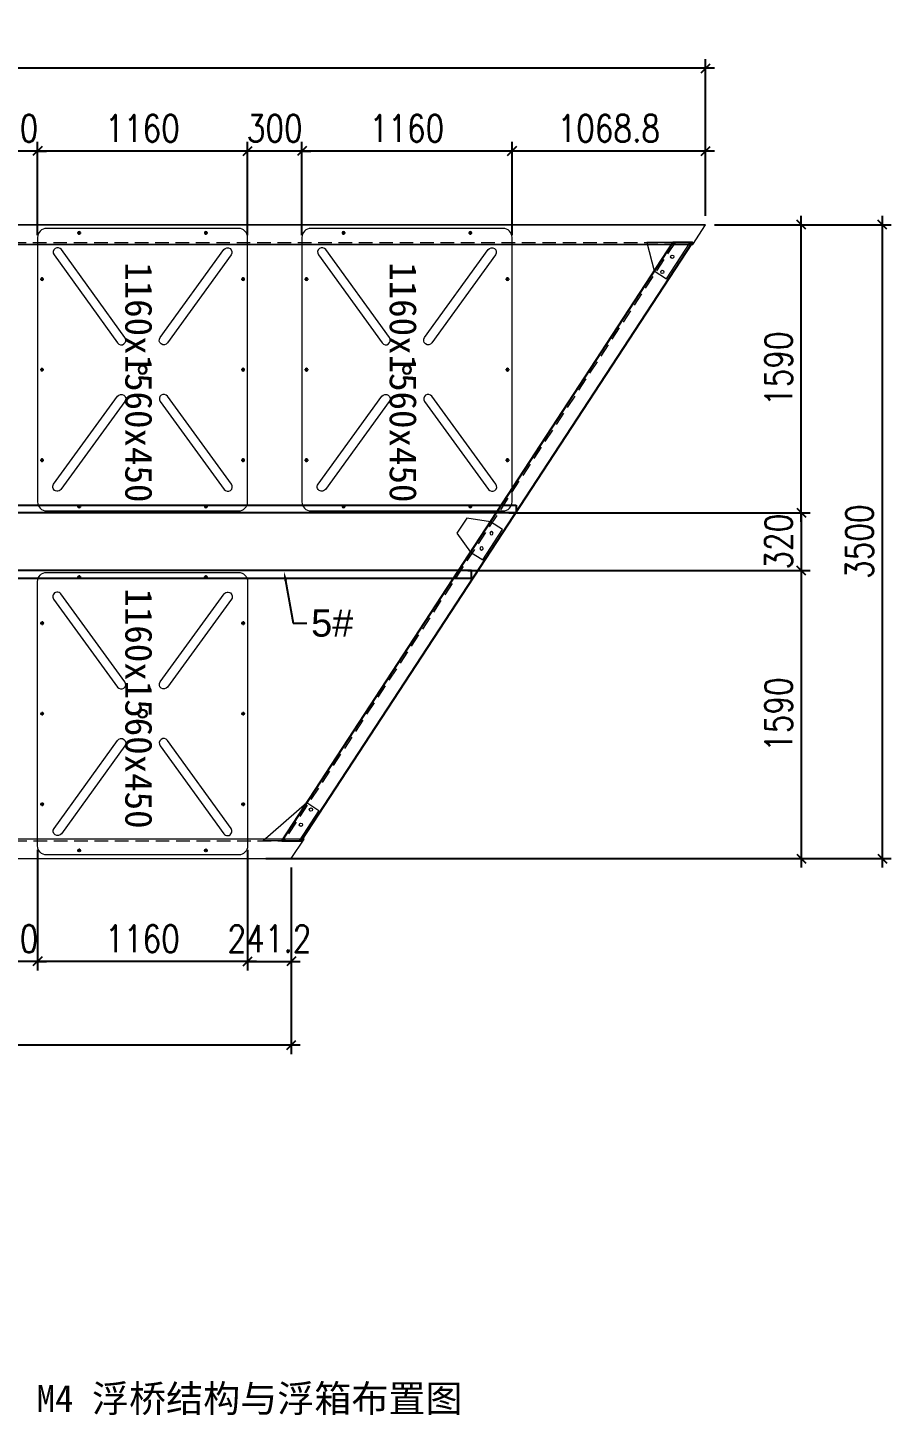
# Model space of a CAD drawing. Header units: millimetres. Extents: x 11827 to 862553, y 15071 to 134256.
# Drawn here: x 804602 to 809370, y 85033 to 92695 of the extents above; entities that cross this region are included whole.
import ezdxf
from ezdxf import colors
from ezdxf.entities.mleader import LeaderData, LeaderLine
from ezdxf.math import Vec2, Vec3

# ---------------------------------------------------------------- set-up
doc = ezdxf.new("R2010")
doc.units = ezdxf.units.MM
doc.linetypes.add('CENTER', pattern=[2, 1.25, -0.25, 0.25, -0.25])
doc.linetypes.add('HIDDEN', pattern=[0.375, 0.25, -0.125])
for name, color, linetype in [('00打印图框', 255, 'Continuous'), ('卡槽', 242, 'Continuous'), ('标注', 9, 'Continuous'), ('连接端梁', 130, 'Continuous')]:
    doc.layers.add(name, color=color, linetype=linetype)
for name, color, linetype, lineweight in [('加强板', 140, 'Continuous', 18), ('文本', 3, 'Continuous', 13), ('浮箱', 160, 'Continuous', 20), ('虚线', 8, 'Continuous', 0), ('铝主梁', 3, 'Continuous', 9)]:
    doc.layers.add(name, color=color, linetype=linetype, lineweight=lineweight)
doc.styles.add('Arial', font='')
doc.styles.add('HZTXT', font='txtw.shx', dxfattribs={"width": 0.8, "bigfont": 'hztxtw.shx'})
doc.styles.get("Standard").update_dxf_attribs({"font": 'arial.ttf'})
doc.styles.get('Arial').set_extended_font_data('STXihei')
doc.dimstyles.new('DIM-50', dxfattribs={"dimscale": 50, "dimtxt": 3, "dimasz": 1, "dimexe": 1, "dimexo": 1, "dimgap": 1, "dimtad": 1, "dimdec": 1, "dimdsep": 46, "dimtxsty": 'HZTXT', "dimblk": 'OBLIQUE', "dimblk1": 'ARCHTICK', "dimblk2": 'OBLIQUE', "dimcen": 0, "dimdle": 1, "dimclrd": 9, "dimclre": 9, "dimclrt": 2, "dimadec": 1, "dimazin": 0, "dimtfac": 1, "dimtdec": 1, "dimtix": 1, "dimtmove": 2, "dimatfit": 3, "dimldrblk": 'OBLIQUE', "dimfxl": 15, "dimtolj": 1, "dimtzin": 0, "dimarcsym": 1})

# ---------------------------------------------------------------- blocks, each defined once
blk = doc.blocks.new('_Oblique')
at = {"color": 0, "linetype": 'ByBlock', "lineweight": -2}
blk.add_line((-0.5, -0.5), (0.5, 0.5), dxfattribs=at)
blk = doc.blocks.new('*D367')
at = {"layer": 'Defpoints', "color": 0, "transparency": 16777216}
for p in [(799786.4, 92471.6), (799786.4, 91607), (808344.5, 91607)]:
    blk.add_point(p, dxfattribs=at)
at = {"layer": '标注', "color": 9, "lineweight": -2, "transparency": 16777216}
for p, q in [((799786.4, 91657), (799786.4, 92521.6)), ((808344.5, 91657), (808344.5, 92521.6)), ((808394.5, 92471.6), (799736.4, 92471.6))]:
    blk.add_line(p, q, dxfattribs=at)
at = {"layer": '标注', "color": 9, "lineweight": -2, "transparency": 16777216, "xscale": 50, "yscale": 50, "zscale": 50, "rotation": 180}
blk.add_blockref('_Oblique', (799786.4, 92471.6), dxfattribs=at)
at = {"layer": '标注', "color": 9, "lineweight": -2, "transparency": 16777216, "xscale": 50, "yscale": 50, "zscale": 50}
blk.add_blockref('_Oblique', (808344.5, 92471.6), dxfattribs=at)
at = {"layer": '标注', "color": 2, "transparency": 16777216, "insert": (804065.4, 92596.6), "char_height": 150, "attachment_point": 5, "style": 'HZTXT'}
blk.add_mtext('\\A1;8558', dxfattribs=at)
blk = doc.blocks.new('_ArchTick')
at = {"color": 0, "linetype": 'ByBlock', "lineweight": 100, "const_width": 0.15}
blk.add_lwpolyline([(-0.5, -0.5), (0.5, 0.5)], dxfattribs=at)
blk = doc.blocks.new('*D368')
at = {"layer": 'Defpoints', "color": 0, "transparency": 16777216}
for p in [(808344.5, 91607, 0), (805976.9, 88107, 0), (809319.6, 88107)]:
    blk.add_point(p, dxfattribs=at)
at = {"layer": '标注', "color": 9, "lineweight": -2, "transparency": 16777216}
for p, q in [((809319.6, 91657), (809319.6, 88057)), ((808394.5, 91607), (809369.6, 91607)), ((806026.9, 88107), (809369.6, 88107))]:
    blk.add_line(p, q, dxfattribs=at)
at = {"layer": '标注', "color": 9, "lineweight": -2, "transparency": 16777216, "xscale": 50, "yscale": 50, "zscale": 50}
for p, rotation in [((809319.6, 91607), 90), ((809319.6, 88107), 270)]:
    blk.add_blockref('_Oblique', p, dxfattribs=dict(at, rotation=rotation))
at = {"layer": '标注', "color": 2, "transparency": 16777216, "insert": (809194.6, 89857), "char_height": 150, "attachment_point": 5, "rotation": 90, "style": 'HZTXT'}
blk.add_mtext('\\A1;3500', dxfattribs=at)
blk = doc.blocks.new('*D369')
at = {"layer": 'Defpoints', "color": 0, "transparency": 16777216}
for p in [(807275.6, 92014.4), (808344.5, 91607), (807275.6, 91499, 0)]:
    blk.add_point(p, dxfattribs=at)
at = {"layer": '标注', "color": 9, "lineweight": -2, "transparency": 16777216}
for p, q in [((807275.6, 91549), (807275.6, 92064.4)), ((808344.5, 91657), (808344.5, 92064.4)), ((808394.5, 92014.4), (807225.6, 92014.4))]:
    blk.add_line(p, q, dxfattribs=at)
at = {"layer": '标注', "color": 9, "lineweight": -2, "transparency": 16777216, "xscale": 50, "yscale": 50, "zscale": 50, "rotation": 180}
blk.add_blockref('_Oblique', (807275.6, 92014.4), dxfattribs=at)
at = {"layer": '标注', "color": 9, "lineweight": -2, "transparency": 16777216, "xscale": 50, "yscale": 50, "zscale": 50}
blk.add_blockref('_Oblique', (808344.5, 92014.4), dxfattribs=at)
at = {"layer": '标注', "color": 2, "transparency": 16777216, "insert": (807810, 92139.4), "char_height": 150, "attachment_point": 5, "style": 'HZTXT'}
blk.add_mtext('\\A1;1068.8', dxfattribs=at)
blk = doc.blocks.new('*D370')
at = {"layer": 'Defpoints', "color": 0, "transparency": 16777216}
for p in [(806115.6, 92014.4), (806115.6, 91499), (807275.6, 91499)]:
    blk.add_point(p, dxfattribs=at)
at = {"layer": '标注', "color": 9, "lineweight": -2, "transparency": 16777216}
for p, q in [((806115.6, 91549), (806115.6, 92064.4)), ((807275.6, 91549), (807275.6, 92064.4)), ((807325.6, 92014.4), (806065.6, 92014.4))]:
    blk.add_line(p, q, dxfattribs=at)
at = {"layer": '标注', "color": 9, "lineweight": -2, "transparency": 16777216, "xscale": 50, "yscale": 50, "zscale": 50, "rotation": 180}
blk.add_blockref('_Oblique', (806115.6, 92014.4), dxfattribs=at)
at = {"layer": '标注', "color": 9, "lineweight": -2, "transparency": 16777216, "xscale": 50, "yscale": 50, "zscale": 50}
blk.add_blockref('_Oblique', (807275.6, 92014.4), dxfattribs=at)
at = {"layer": '标注', "color": 2, "transparency": 16777216, "insert": (806695.6, 92139.4), "char_height": 150, "attachment_point": 5, "style": 'HZTXT'}
blk.add_mtext('\\A1;1160', dxfattribs=at)
blk = doc.blocks.new('*D371')
at = {"layer": 'Defpoints', "color": 0, "transparency": 16777216}
for p in [(808152.2, 90017, 0), (806981.7, 89697.1, 0), (808872.6, 89697.1)]:
    blk.add_point(p, dxfattribs=at)
at = {"layer": '标注', "color": 9, "lineweight": -2, "transparency": 16777216}
for p, q in [((808872.6, 90017), (808872.6, 90067)), ((808202.2, 90017), (808922.6, 90017)), ((808872.6, 90017), (808872.6, 89697.1)), ((807031.7, 89697.1), (808922.6, 89697.1)), ((808872.6, 89697.1), (808872.6, 89647.1))]:
    blk.add_line(p, q, dxfattribs=at)
at = {"layer": '标注', "color": 9, "lineweight": -2, "transparency": 16777216, "xscale": 50, "yscale": 50, "zscale": 50}
for p, rotation in [((808872.6, 90017), 270), ((808872.6, 89697.1), 90)]:
    blk.add_blockref('_Oblique', p, dxfattribs=dict(at, rotation=rotation))
at = {"layer": '标注', "color": 2, "transparency": 16777216, "insert": (808747.6, 89857), "char_height": 150, "attachment_point": 5, "rotation": 90, "style": 'HZTXT'}
blk.add_mtext('\\A1;320', dxfattribs=at)
blk = doc.blocks.new('*D392')
at = {"layer": 'Defpoints', "color": 0, "transparency": 16777216}
for p in [(808344.5, 91607), (808872.6, 91607), (807208.3, 90017, 0)]:
    blk.add_point(p, dxfattribs=at)
at = {"layer": '标注', "color": 9, "lineweight": -2, "transparency": 16777216}
for p, q in [((808872.6, 89967), (808872.6, 91657)), ((808394.5, 91607), (808922.6, 91607)), ((807258.3, 90017), (808922.6, 90017))]:
    blk.add_line(p, q, dxfattribs=at)
at = {"layer": '标注', "color": 9, "lineweight": -2, "transparency": 16777216, "xscale": 50, "yscale": 50, "zscale": 50}
for p, rotation in [((808872.6, 91607), 90), ((808872.6, 90017), 270)]:
    blk.add_blockref('_Oblique', p, dxfattribs=dict(at, rotation=rotation))
at = {"layer": '标注', "color": 2, "transparency": 16777216, "insert": (808747.6, 90812), "char_height": 150, "attachment_point": 5, "rotation": 90, "style": 'HZTXT'}
blk.add_mtext('\\A1;1590', dxfattribs=at)
blk = doc.blocks.new('*D372')
at = {"layer": 'Defpoints', "color": 0, "transparency": 16777216}
for p in [(806981.7, 89697.1, 0), (805865.6, 88107), (808872.6, 88107)]:
    blk.add_point(p, dxfattribs=at)
at = {"layer": '标注', "color": 9, "lineweight": -2, "transparency": 16777216}
for p, q in [((808872.6, 89747.1), (808872.6, 88057)), ((807031.7, 89697.1), (808922.6, 89697.1)), ((805915.6, 88107), (808922.6, 88107))]:
    blk.add_line(p, q, dxfattribs=at)
at = {"layer": '标注', "color": 9, "lineweight": -2, "transparency": 16777216, "xscale": 50, "yscale": 50, "zscale": 50}
for p, rotation in [((808872.6, 89697.1), 90), ((808872.6, 88107), 270)]:
    blk.add_blockref('_Oblique', p, dxfattribs=dict(at, rotation=rotation))
at = {"layer": '标注', "color": 2, "transparency": 16777216, "insert": (808747.6, 88902), "char_height": 150, "attachment_point": 5, "rotation": 90, "style": 'HZTXT'}
blk.add_mtext('\\A1;1590', dxfattribs=at)
blk = doc.blocks.new('*D373')
at = {"layer": 'Defpoints', "color": 0, "transparency": 16777216}
for p in [(805815.6, 92014.4), (805815.6, 91499), (806115.6, 91499)]:
    blk.add_point(p, dxfattribs=at)
at = {"layer": '标注', "color": 9, "lineweight": -2, "transparency": 16777216}
for p, q in [((805815.6, 91549), (805815.6, 92064.4)), ((806115.6, 91549), (806115.6, 92064.4)), ((805815.6, 92014.4), (805765.6, 92014.4)), ((806115.6, 92014.4), (805815.6, 92014.4)), ((806115.6, 92014.4), (806165.6, 92014.4))]:
    blk.add_line(p, q, dxfattribs=at)
at = {"layer": '标注', "color": 9, "lineweight": -2, "transparency": 16777216, "xscale": 50, "yscale": 50, "zscale": 50}
blk.add_blockref('_Oblique', (805815.6, 92014.4), dxfattribs=at)
at = {"layer": '标注', "color": 9, "lineweight": -2, "transparency": 16777216, "xscale": 50, "yscale": 50, "zscale": 50, "rotation": 180}
blk.add_blockref('_Oblique', (806115.6, 92014.4), dxfattribs=at)
at = {"layer": '标注', "color": 2, "transparency": 16777216, "insert": (805965.6, 92139.4), "char_height": 150, "attachment_point": 5, "style": 'HZTXT'}
blk.add_mtext('\\A1;300', dxfattribs=at)
blk = doc.blocks.new('*D393')
at = {"layer": 'Defpoints', "color": 0, "transparency": 16777216}
for p in [(805815.6, 88205, 0), (806056.8, 88107, 0), (806056.8, 87539.4)]:
    blk.add_point(p, dxfattribs=at)
at = {"layer": '标注', "color": 9, "lineweight": -2, "transparency": 16777216}
for p, q in [((805815.6, 88155), (805815.6, 87489.4)), ((806056.8, 88057), (806056.8, 87489.4)), ((805815.6, 87539.4), (805765.6, 87539.4)), ((805815.6, 87539.4), (806056.8, 87539.4)), ((806056.8, 87539.4), (806106.8, 87539.4))]:
    blk.add_line(p, q, dxfattribs=at)
at = {"layer": '标注', "color": 9, "lineweight": -2, "transparency": 16777216, "xscale": 50, "yscale": 50, "zscale": 50}
blk.add_blockref('_Oblique', (805815.6, 87539.4), dxfattribs=at)
at = {"layer": '标注', "color": 9, "lineweight": -2, "transparency": 16777216, "xscale": 50, "yscale": 50, "zscale": 50, "rotation": 180}
blk.add_blockref('_Oblique', (806056.8, 87539.4), dxfattribs=at)
at = {"layer": '标注', "color": 2, "transparency": 16777216, "insert": (805936.2, 87664.4), "char_height": 150, "attachment_point": 5, "style": 'HZTXT'}
blk.add_mtext('\\A1;241.2', dxfattribs=at)
blk = doc.blocks.new('*D394')
at = {"layer": 'Defpoints', "color": 0, "transparency": 16777216}
for p in [(804655.6, 88205, 0), (805815.6, 88205, 0), (804655.6, 87539.4)]:
    blk.add_point(p, dxfattribs=at)
at = {"layer": '标注', "color": 9, "lineweight": -2, "transparency": 16777216}
for p, q in [((804655.6, 88155), (804655.6, 87489.4)), ((805815.6, 88155), (805815.6, 87489.4)), ((805865.6, 87539.4), (804605.6, 87539.4))]:
    blk.add_line(p, q, dxfattribs=at)
at = {"layer": '标注', "color": 9, "lineweight": -2, "transparency": 16777216, "xscale": 50, "yscale": 50, "zscale": 50, "rotation": 180}
blk.add_blockref('_Oblique', (804655.6, 87539.4), dxfattribs=at)
at = {"layer": '标注', "color": 9, "lineweight": -2, "transparency": 16777216, "xscale": 50, "yscale": 50, "zscale": 50}
blk.add_blockref('_Oblique', (805815.6, 87539.4), dxfattribs=at)
at = {"layer": '标注', "color": 2, "transparency": 16777216, "insert": (805235.6, 87664.4), "char_height": 150, "attachment_point": 5, "style": 'HZTXT'}
blk.add_mtext('\\A1;1160', dxfattribs=at)
blk = doc.blocks.new('*D375')
at = {"layer": 'Defpoints', "color": 0, "transparency": 16777216}
for p in [(804355.6, 88205, 0), (804655.6, 88205, 0), (804355.6, 87539.4)]:
    blk.add_point(p, dxfattribs=at)
at = {"layer": '标注', "color": 9, "lineweight": -2, "transparency": 16777216}
for p, q in [((804355.6, 88155), (804355.6, 87489.4)), ((804655.6, 88155), (804655.6, 87489.4)), ((804355.6, 87539.4), (804305.6, 87539.4)), ((804655.6, 87539.4), (804355.6, 87539.4)), ((804655.6, 87539.4), (804705.6, 87539.4))]:
    blk.add_line(p, q, dxfattribs=at)
at = {"layer": '标注', "color": 9, "lineweight": -2, "transparency": 16777216, "xscale": 50, "yscale": 50, "zscale": 50}
blk.add_blockref('_Oblique', (804355.6, 87539.4), dxfattribs=at)
at = {"layer": '标注', "color": 9, "lineweight": -2, "transparency": 16777216, "xscale": 50, "yscale": 50, "zscale": 50, "rotation": 180}
blk.add_blockref('_Oblique', (804655.6, 87539.4), dxfattribs=at)
at = {"layer": '标注', "color": 2, "transparency": 16777216, "insert": (804505.6, 87664.4), "char_height": 150, "attachment_point": 5, "style": 'HZTXT'}
blk.add_mtext('\\A1;300', dxfattribs=at)
blk = doc.blocks.new('*D377')
at = {"layer": 'Defpoints', "color": 0, "transparency": 16777216}
for p in [(804655.6, 92014.4), (804655.6, 91499), (805815.6, 91499)]:
    blk.add_point(p, dxfattribs=at)
at = {"layer": '标注', "color": 9, "lineweight": -2, "transparency": 16777216}
for p, q in [((804655.6, 91549), (804655.6, 92064.4)), ((805815.6, 91549), (805815.6, 92064.4)), ((805865.6, 92014.4), (804605.6, 92014.4))]:
    blk.add_line(p, q, dxfattribs=at)
at = {"layer": '标注', "color": 9, "lineweight": -2, "transparency": 16777216, "xscale": 50, "yscale": 50, "zscale": 50, "rotation": 180}
blk.add_blockref('_Oblique', (804655.6, 92014.4), dxfattribs=at)
at = {"layer": '标注', "color": 9, "lineweight": -2, "transparency": 16777216, "xscale": 50, "yscale": 50, "zscale": 50}
blk.add_blockref('_Oblique', (805815.6, 92014.4), dxfattribs=at)
at = {"layer": '标注', "color": 2, "transparency": 16777216, "insert": (805235.6, 92139.4), "char_height": 150, "attachment_point": 5, "style": 'HZTXT'}
blk.add_mtext('\\A1;1160', dxfattribs=at)
blk = doc.blocks.new('*D382')
at = {"layer": 'Defpoints', "color": 0, "transparency": 16777216}
for p in [(804355.6, 92014.4), (804355.6, 91499), (804655.6, 91499)]:
    blk.add_point(p, dxfattribs=at)
at = {"layer": '标注', "color": 9, "lineweight": -2, "transparency": 16777216}
for p, q in [((804355.6, 91549), (804355.6, 92064.4)), ((804655.6, 91549), (804655.6, 92064.4)), ((804355.6, 92014.4), (804305.6, 92014.4)), ((804655.6, 92014.4), (804355.6, 92014.4)), ((804655.6, 92014.4), (804705.6, 92014.4))]:
    blk.add_line(p, q, dxfattribs=at)
at = {"layer": '标注', "color": 9, "lineweight": -2, "transparency": 16777216, "xscale": 50, "yscale": 50, "zscale": 50}
blk.add_blockref('_Oblique', (804355.6, 92014.4), dxfattribs=at)
at = {"layer": '标注', "color": 9, "lineweight": -2, "transparency": 16777216, "xscale": 50, "yscale": 50, "zscale": 50, "rotation": 180}
blk.add_blockref('_Oblique', (804655.6, 92014.4), dxfattribs=at)
at = {"layer": '标注', "color": 2, "transparency": 16777216, "insert": (804505.6, 92139.4), "char_height": 150, "attachment_point": 5, "style": 'HZTXT'}
blk.add_mtext('\\A1;300', dxfattribs=at)
blk = doc.blocks.new('*U488')
at = {"layer": '浮箱', "color": 5, "linetype": 'Continuous'}
for p, q in [((-729.9, 579.9), (730.1, 579.9)), ((-779.9, -530.1), (-779.9, 529.9)), ((780.1, 529.9), (780.1, -530.1)), ((730.1, -580.1), (-729.9, -580.1))]:
    blk.add_line(p, q, dxfattribs=at)
at = {"layer": '浮箱', "color": 1, "linetype": 'CENTER', "ltscale": 9.652}
for p, q in [((-489.5, 554.9), (-510.4, 554.9)), ((-499.9, 565.4), (-499.9, 544.5)), ((10.5, 554.9), (-10.4, 554.9)), ((0.1, 565.4), (0.1, 544.5)), ((510.5, 554.9), (489.6, 554.9)), ((500.1, 565.4), (500.1, 544.5)), ((-744.5, 349.9), (-765.4, 349.9)), ((-754.9, 360.4), (-754.9, 339.5)), ((765.5, 349.9), (744.6, 349.9)), ((755.1, 360.4), (755.1, 339.5)), ((-744.5, -350.1), (-765.4, -350.1)), ((-754.9, -339.6), (-754.9, -360.5)), ((765.5, -350.1), (744.6, -350.1)), ((755.1, -339.6), (755.1, -360.5)), ((-489.5, -555.1), (-510.4, -555.1)), ((-499.9, -544.6), (-499.9, -565.5)), ((10.5, -555.1), (-10.4, -555.1)), ((0.1, -544.6), (0.1, -565.5)), ((510.5, -555.1), (489.6, -555.1)), ((500.1, -544.6), (500.1, -565.5))]:
    blk.add_line(p, q, dxfattribs=at)
at = {"layer": '浮箱', "linetype": 'Continuous'}
for p, q in [((601, 580), (601, 579.9)), ((605.8, 579.9), (605.8, 580)), ((605.9, 579.9), (605.9, 580)), ((606.1, 579.9), (606.1, 580)), ((606.7, 580), (606.7, 579.9)), ((606.7, 580), (606.7, 579.9)), ((607.1, 580), (607.1, 579.9)), ((612.5, 579.9), (612.5, 580.1)), ((-779.9, 412.4), (-780.1, 412.4)), ((-780, 407), (-779.9, 407)), ((-780, 406.6), (-779.9, 406.6)), ((-780, 406.6), (-779.9, 406.6)), ((-779.9, 405.9), (-780, 405.9)), ((-779.9, 405.7), (-780, 405.7)), ((-779.9, 405.7), (-780, 405.7)), ((-780, 400.9), (-779.9, 400.9))]:
    blk.add_line(p, q, dxfattribs=at)
at = {"layer": '浮箱', "color": 5, "linetype": 'Continuous'}
for points in [[(-663, 448.2, -1), (-633.7, 488.7), (-147.4, 137.3, -0.999989), (-176.7, 96.8), (-663, 448.2)], [(661.6, 450.5, 1), (632.2, 490.9), (147.1, 137.8, 0.999989), (176.5, 97.4), (661.6, 450.5)], [(-663, -448.3, 1), (-633.7, -488.8), (-147.4, -137.5, 0.999989), (-176.7, -96.9), (-663, -448.3)], [(661.6, -450.6, -1), (632.2, -491), (147.1, -138, -0.999989), (176.5, -97.5), (661.6, -450.6)]]:
    blk.add_lwpolyline(points, format="xyb", dxfattribs=at)
blk.add_lwpolyline([(14.8, 20.2), (14.8, 20.2)], dxfattribs=at)
at = {"layer": '浮箱', "color": 9, "linetype": 'Continuous'}
for centre in [(-499.9, 554.9), (0.1, 554.9), (500.1, 554.9), (-754.9, 349.9), (755.1, 349.9), (-754.9, -350.1), (755.1, -350.1), (-499.9, -555.1), (0.1, -555.1), (500.1, -555.1)]:
    blk.add_circle(centre, 7.5, dxfattribs=at)
at = {"layer": '浮箱', "color": 5, "linetype": 'Continuous'}
for radius in [25, 20]:
    blk.add_circle((0.1, -0.1), radius, dxfattribs=at)
at = {"layer": '浮箱', "color": 5, "linetype": 'Continuous', "extrusion": (0, 0, -1)}
for centre, start, end in [((729.9, 529.9), 0, 90), ((-730.1, 529.9), 90, 180), ((729.9, -530.1), 270, 0), ((-730.1, -530.1), 180, 270)]:
    blk.add_arc(centre, 50, start, end, dxfattribs=at)
blk = doc.blocks.new('*U500')
at = {"color": 0, "linetype": 'ByBlock', "lineweight": -2, "transparency": 16777216}
blk.add_blockref('*U488', (0, 0), dxfattribs=at)
blk = doc.blocks.new('*U495')
at = {"layer": '浮箱', "color": 5, "linetype": 'Continuous'}
for p, q in [((-729.9, 579.9), (730.1, 579.9)), ((-779.9, -530.1), (-779.9, 529.9)), ((780.1, 529.9), (780.1, -530.1)), ((730.1, -580.1), (-729.9, -580.1))]:
    blk.add_line(p, q, dxfattribs=at)
at = {"layer": '浮箱', "color": 1, "linetype": 'CENTER', "ltscale": 9.652}
for p, q in [((-489.5, 554.9), (-510.4, 554.9)), ((-499.9, 565.4), (-499.9, 544.5)), ((10.5, 554.9), (-10.4, 554.9)), ((0.1, 565.4), (0.1, 544.5)), ((510.5, 554.9), (489.6, 554.9)), ((500.1, 565.4), (500.1, 544.5)), ((-744.5, 349.9), (-765.4, 349.9)), ((-754.9, 360.4), (-754.9, 339.5)), ((765.5, 349.9), (744.6, 349.9)), ((755.1, 360.4), (755.1, 339.5)), ((-744.5, -350.1), (-765.4, -350.1)), ((-754.9, -339.6), (-754.9, -360.5)), ((765.5, -350.1), (744.6, -350.1)), ((755.1, -339.6), (755.1, -360.5)), ((-489.5, -555.1), (-510.4, -555.1)), ((-499.9, -544.6), (-499.9, -565.5)), ((10.5, -555.1), (-10.4, -555.1)), ((0.1, -544.6), (0.1, -565.5)), ((510.5, -555.1), (489.6, -555.1)), ((500.1, -544.6), (500.1, -565.5))]:
    blk.add_line(p, q, dxfattribs=at)
at = {"layer": '浮箱', "linetype": 'Continuous'}
for p, q in [((601, 580), (601, 579.9)), ((605.8, 579.9), (605.8, 580)), ((605.9, 579.9), (605.9, 580)), ((606.1, 579.9), (606.1, 580)), ((606.7, 580), (606.7, 579.9)), ((606.7, 580), (606.7, 579.9)), ((607.1, 580), (607.1, 579.9)), ((612.5, 579.9), (612.5, 580.1)), ((-779.9, 412.4), (-780.1, 412.4)), ((-780, 407), (-779.9, 407)), ((-780, 406.6), (-779.9, 406.6)), ((-780, 406.6), (-779.9, 406.6)), ((-779.9, 405.9), (-780, 405.9)), ((-779.9, 405.7), (-780, 405.7)), ((-779.9, 405.7), (-780, 405.7)), ((-780, 400.9), (-779.9, 400.9))]:
    blk.add_line(p, q, dxfattribs=at)
at = {"layer": '浮箱', "color": 5, "linetype": 'Continuous'}
for points in [[(-663, 448.2, -1), (-633.7, 488.7), (-147.4, 137.3, -0.999989), (-176.7, 96.8), (-663, 448.2)], [(661.6, 450.5, 1), (632.2, 490.9), (147.1, 137.8, 0.999989), (176.5, 97.4), (661.6, 450.5)], [(-663, -448.3, 1), (-633.7, -488.8), (-147.4, -137.5, 0.999989), (-176.7, -96.9), (-663, -448.3)], [(661.6, -450.6, -1), (632.2, -491), (147.1, -138, -0.999989), (176.5, -97.5), (661.6, -450.6)]]:
    blk.add_lwpolyline(points, format="xyb", dxfattribs=at)
blk.add_lwpolyline([(14.8, 20.2), (14.8, 20.2)], dxfattribs=at)
at = {"layer": '浮箱', "color": 9, "linetype": 'Continuous'}
for centre in [(-499.9, 554.9), (0.1, 554.9), (500.1, 554.9), (-754.9, 349.9), (755.1, 349.9), (-754.9, -350.1), (755.1, -350.1), (-499.9, -555.1), (0.1, -555.1), (500.1, -555.1)]:
    blk.add_circle(centre, 7.5, dxfattribs=at)
at = {"layer": '浮箱', "color": 5, "linetype": 'Continuous'}
for radius in [25, 20]:
    blk.add_circle((0.1, -0.1), radius, dxfattribs=at)
at = {"layer": '浮箱', "color": 5, "linetype": 'Continuous', "extrusion": (0, 0, -1)}
for centre, start, end in [((729.9, 529.9), 0, 90), ((-730.1, 529.9), 90, 180), ((729.9, -530.1), 270, 0), ((-730.1, -530.1), 180, 270)]:
    blk.add_arc(centre, 50, start, end, dxfattribs=at)
blk = doc.blocks.new('*U494')
at = {"color": 0, "linetype": 'ByBlock', "lineweight": -2, "transparency": 16777216}
blk.add_blockref('*U495', (0, 0), dxfattribs=at)
blk = doc.blocks.new('*U487')
at = {"layer": '浮箱', "color": 5, "linetype": 'Continuous'}
for p, q in [((-729.9, 579.9), (730.1, 579.9)), ((-779.9, -530.1), (-779.9, 529.9)), ((780.1, 529.9), (780.1, -530.1)), ((730.1, -580.1), (-729.9, -580.1))]:
    blk.add_line(p, q, dxfattribs=at)
at = {"layer": '浮箱', "color": 1, "linetype": 'CENTER', "ltscale": 9.652}
for p, q in [((-489.5, 554.9), (-510.4, 554.9)), ((-499.9, 565.4), (-499.9, 544.5)), ((10.5, 554.9), (-10.4, 554.9)), ((0.1, 565.4), (0.1, 544.5)), ((510.5, 554.9), (489.6, 554.9)), ((500.1, 565.4), (500.1, 544.5)), ((-744.5, 349.9), (-765.4, 349.9)), ((-754.9, 360.4), (-754.9, 339.5)), ((765.5, 349.9), (744.6, 349.9)), ((755.1, 360.4), (755.1, 339.5)), ((-744.5, -350.1), (-765.4, -350.1)), ((-754.9, -339.6), (-754.9, -360.5)), ((765.5, -350.1), (744.6, -350.1)), ((755.1, -339.6), (755.1, -360.5)), ((-489.5, -555.1), (-510.4, -555.1)), ((-499.9, -544.6), (-499.9, -565.5)), ((10.5, -555.1), (-10.4, -555.1)), ((0.1, -544.6), (0.1, -565.5)), ((510.5, -555.1), (489.6, -555.1)), ((500.1, -544.6), (500.1, -565.5))]:
    blk.add_line(p, q, dxfattribs=at)
at = {"layer": '浮箱', "linetype": 'Continuous'}
for p, q in [((601, 580), (601, 579.9)), ((605.8, 579.9), (605.8, 580)), ((605.9, 579.9), (605.9, 580)), ((606.1, 579.9), (606.1, 580)), ((606.7, 580), (606.7, 579.9)), ((606.7, 580), (606.7, 579.9)), ((607.1, 580), (607.1, 579.9)), ((612.5, 579.9), (612.5, 580.1)), ((-779.9, 412.4), (-780.1, 412.4)), ((-780, 407), (-779.9, 407)), ((-780, 406.6), (-779.9, 406.6)), ((-780, 406.6), (-779.9, 406.6)), ((-779.9, 405.9), (-780, 405.9)), ((-779.9, 405.7), (-780, 405.7)), ((-779.9, 405.7), (-780, 405.7)), ((-780, 400.9), (-779.9, 400.9))]:
    blk.add_line(p, q, dxfattribs=at)
at = {"layer": '浮箱', "color": 5, "linetype": 'Continuous'}
for points in [[(-663, 448.2, -1), (-633.7, 488.7), (-147.4, 137.3, -0.999989), (-176.7, 96.8), (-663, 448.2)], [(661.6, 450.5, 1), (632.2, 490.9), (147.1, 137.8, 0.999989), (176.5, 97.4), (661.6, 450.5)], [(-663, -448.3, 1), (-633.7, -488.8), (-147.4, -137.5, 0.999989), (-176.7, -96.9), (-663, -448.3)], [(661.6, -450.6, -1), (632.2, -491), (147.1, -138, -0.999989), (176.5, -97.5), (661.6, -450.6)]]:
    blk.add_lwpolyline(points, format="xyb", dxfattribs=at)
blk.add_lwpolyline([(14.8, 20.2), (14.8, 20.2)], dxfattribs=at)
at = {"layer": '浮箱', "color": 9, "linetype": 'Continuous'}
for centre in [(-499.9, 554.9), (0.1, 554.9), (500.1, 554.9), (-754.9, 349.9), (755.1, 349.9), (-754.9, -350.1), (755.1, -350.1), (-499.9, -555.1), (0.1, -555.1), (500.1, -555.1)]:
    blk.add_circle(centre, 7.5, dxfattribs=at)
at = {"layer": '浮箱', "color": 5, "linetype": 'Continuous'}
for radius in [25, 20]:
    blk.add_circle((0.1, -0.1), radius, dxfattribs=at)
at = {"layer": '浮箱', "color": 5, "linetype": 'Continuous', "extrusion": (0, 0, -1)}
for centre, start, end in [((729.9, 529.9), 0, 90), ((-730.1, 529.9), 90, 180), ((729.9, -530.1), 270, 0), ((-730.1, -530.1), 180, 270)]:
    blk.add_arc(centre, 50, start, end, dxfattribs=at)
blk = doc.blocks.new('*U489')
at = {"color": 0, "linetype": 'ByBlock', "lineweight": -2, "transparency": 16777216}
blk.add_blockref('*U487', (0, 0), dxfattribs=at)
blk = doc.blocks.new('A$C0D8A069B')
at = {"layer": '加强板'}
blk.add_lwpolyline([(80, -100), (0, -100), (0, 100), (80, 100), (200, 44.9), (200, -55.1), (80, -100)], dxfattribs=at)
for centre in [(40, 50), (40, -50)]:
    blk.add_circle(centre, 9, dxfattribs=at)
blk = doc.blocks.new('jrtydf')
at = {"layer": '加强板', "color": 5, "elevation": 0}
for points in [[(774968.6, 91509), (774728.5, 91509), (774770.3, 91351.9), (774837.2, 91308.1)], [(772809.1, 88205), (772609.2, 88205), (772851.6, 88416.2), (772918.6, 88372.5)]]:
    blk.add_lwpolyline(points, close=True, dxfattribs=at)
at = {"layer": '加强板', "color": 5}
for centre in [(774869.4, 91430.5, 0), (774814.7, 91346.8, 0), (772874.1, 88377.6, 0), (772819.4, 88293.9, 0)]:
    blk.add_circle(centre, 9, dxfattribs=at)
at = {"layer": '卡槽', "color": 22, "ltscale": 5000, "elevation": 0}
for points in [[(774007.5, 90059), (774007.5, 90017), (766607.5, 90017), (766607.5, 90059)], [(773760.9, 89655.1), (773760.9, 89697.1), (766630.9, 89697.1), (766630.9, 89655.1)]]:
    blk.add_lwpolyline(points, close=True, dxfattribs=at)
at = {"layer": '虚线', "color": 1, "linetype": 'HIDDEN', "ltscale": 300}
for p, q in [((766502.4, 91509, 0), (774989.6, 91509, 0)), ((774885, 91509, 0), (772725.5, 88205, 0)), ((766730, 88205, 0), (772830, 88205, 0))]:
    blk.add_line(p, q, dxfattribs=at)
at = {"layer": '连接端梁', "elevation": 0}
blk.add_lwpolyline([(772821.1, 88205), (774980.6, 91509), (774873.1, 91509), (772713.6, 88205)], close=True, dxfattribs=at)
at = {"layer": '铝主梁', "color": 3, "elevation": 0}
blk.add_lwpolyline([(774983, 91499), (766503, 91499), (766495.6, 91607), (775053.6, 91607)], dxfattribs=at)
for points in [[(775053.6, 91607), (766495.6, 91607), (766503, 91499), (774983, 91499)], [(766736.7, 88107.1), (772766, 88107), (772836.6, 88215), (766729.3, 88215)]]:
    blk.add_lwpolyline(points, close=True, dxfattribs=at)
at = {"xscale": -1}
for name, p, rotation in [('*U489', (771944.7, 90807.1, 0), 90), ('*U500', (773404.7, 90807.1, 0), 90), ('A$C0D8A069B', (773877.7, 89839.9, 0), 326.8307301158137)]:
    blk.add_blockref(name, p, dxfattribs=dict(at, rotation=rotation))
at = {"rotation": 90.00000000000001}
blk.add_blockref('*U494', (771944.7, 88907, 0), dxfattribs=at)
at = {"layer": '文本', "color": 3, "char_height": 150, "width": 649.718, "rotation": 270, "style": 'Arial'}
for insert, attachment_point in [((771847.1, 90073.8, 0), 9), ((773307.1, 90073.8, 0), 9), ((771847.1, 89640.3, 0), 7)]:
    blk.add_mtext('\\pxi0.27373;1160x1560x450          ', dxfattribs=dict(at, insert=insert, attachment_point=attachment_point))
blk = doc.blocks.new('*D729')
at = {"layer": 'Defpoints', "color": 0, "transparency": 16777216}
for p in [(800027.6, 88107, 0), (806056.8, 88107, 0), (800027.6, 87077.3)]:
    blk.add_point(p, dxfattribs=at)
at = {"layer": '标注', "color": 9, "lineweight": -2, "transparency": 16777216}
for p, q in [((800027.6, 88057), (800027.6, 87027.3)), ((806056.8, 88057), (806056.8, 87027.3)), ((806106.8, 87077.3), (799977.6, 87077.3))]:
    blk.add_line(p, q, dxfattribs=at)
at = {"layer": '标注', "color": 9, "lineweight": -2, "transparency": 16777216, "xscale": 50, "yscale": 50, "zscale": 50, "rotation": 180}
blk.add_blockref('_Oblique', (800027.6, 87077.3), dxfattribs=at)
at = {"layer": '标注', "color": 9, "lineweight": -2, "transparency": 16777216, "xscale": 50, "yscale": 50, "zscale": 50}
blk.add_blockref('_Oblique', (806056.8, 87077.3), dxfattribs=at)
at = {"layer": '标注', "color": 2, "transparency": 16777216, "insert": (803042.2, 87202.3), "char_height": 150, "attachment_point": 5, "style": 'HZTXT'}
blk.add_mtext('\\A1;6029.2', dxfattribs=at)

msp = doc.modelspace()

# ---------------------------------------------------------------- block references
msp.add_blockref('jrtydf', (33290.82, 0))

# ---------------------------------------------------------------- texts
at = {"layer": '00打印图框', "color": 6, "insert": (804650.46, 85200.39), "char_height": 150, "width": 4015.3903, "attachment_point": 1, "style": 'Arial'}
msp.add_mtext('M4 {\\fSimSun|b0|i0|c134|p2;浮桥结构与浮箱布置图}', dxfattribs=at)

# ---------------------------------------------------------------- dimensions: what is measured, and where the dimension line sits
at = {"layer": '标注'}
for base, p1, p2, angle, picture, middle in [((799786.42, 92471.63, 0), (808344.45, 91607.04, 0), (799786.42, 91607.04, 0), 0, '*D367', (804065.44, 92596.63, 0)), ((804355.61, 92014.42, 0), (804655.61, 91499.04, 0), (804355.61, 91499.04, 0), 180, '*D382', (804505.61, 92139.42, 0)), ((804655.61, 92014.42, 0), (805815.61, 91499.04, 0), (804655.61, 91499.04, 0), 180, '*D377', (805235.61, 92139.42, 0)), ((805815.61, 92014.42, 0), (806115.61, 91499.04, 0), (805815.61, 91499.04, 0), 180, '*D373', (805965.61, 92139.42, 0)), ((806115.61, 92014.42, 0), (807275.61, 91499.04, 0), (806115.61, 91499.04, 0), 180, '*D370', (806695.61, 92139.42, 0)), ((807275.61, 92014.42, 0), (808344.45, 91607.04, 0), (807275.61, 91499.04, 0), 180, '*D369', (807810.03, 92139.42, 0)), ((809319.55, 88107.04), (808344.45, 91607.04, 0), (805976.9, 88107.04, 0), 90, '*D368', (809194.55, 89857.04)), ((808872.6, 91607.04, 0), (807208.34, 90017.02, 0), (808344.45, 91607.04, 0), 90, '*D392', (808747.6, 90812.03, 0)), ((808872.6, 89697.06), (808152.21, 90017.02, 0), (806981.72, 89697.06, 0), 90, '*D371', (808747.6, 89857.04)), ((808872.6, 88107.04, 0), (806981.72, 89697.06, 0), (805865.61, 88107.04, 0), 90, '*D372', (808747.6, 88902.05, 0)), ((804355.61, 87539.4), (804655.61, 88205.04, 0), (804355.61, 88205.04, 0), 180, '*D375', (804505.61, 87664.4)), ((804655.61, 87539.4), (805815.61, 88205.04, 0), (804655.61, 88205.04, 0), 180, '*D394', (805235.61, 87664.4)), ((806056.8, 87539.4), (805815.64, 88205.04, 0), (806056.8, 88107.04, 0), 180, '*D393', (805936.22, 87664.4))]:
    dim = msp.add_linear_dim(base=base, p1=p1, p2=p2, angle=angle, dimstyle='DIM-50', dxfattribs=at)
    dim.commit()
    dim.dimension.update_dxf_attribs({"geometry": picture, "text_midpoint": middle})
dim = msp.add_linear_dim(base=(800027.56, 87077.33), p1=(806056.8, 88107.04, 0), p2=(800027.56, 88107.04, 0), dimstyle='DIM-50', dxfattribs=at)
dim.commit()
dim.dimension.update_dxf_attribs({"geometry": '*D729', "text_midpoint": (803042.18, 87202.33)})

# ---------------------------------------------------------------- leaders
at = {"layer": '标注', "color": 6, "linetype": 'ByBlock'}
ml = msp.add_multileader_mtext('Standard', dxfattribs=at)
ml.set_content('5#', color=6)
ml.set_leader_properties()
ml.build(insert=Vec2(0, 0))
ml.multileader.update_dxf_attribs({"dogleg_length": 75, "arrow_head_size": 50})
ctx = ml.context
ctx.base_point, ctx.char_height, ctx.arrow_head_size, ctx.landing_gap_size, ctx.plane_origin = Vec3(806141.87, 89406.47, 0), 150, 50, 35.88, Vec3(805489.86, 91250.12, 0)
ctx.text_align_type = 2
notes = []
notes.append((ctx, [(0, (1, 1, 0), (806066.87, 89406.47, 0), (1, 0), 75, [(0, [(806017.18, 89691.04, 0)], 0, [])])]))
ctx.mtext.insert, ctx.mtext.alignment, ctx.mtext.flow_direction = Vec3(806399.47, 89482.75, 0), 3, 5
for ctx, leaders in notes:
    for number, flags, end, landing, length, lines in leaders:
        leader = LeaderData()
        leader.index, (leader.has_last_leader_line, leader.has_dogleg_vector, leader.attachment_direction) = number, flags
        leader.last_leader_point, leader.dogleg_vector, leader.dogleg_length = Vec3(end), Vec3(landing), length
        for number, points, colour, breaks in lines:
            line = LeaderLine()
            line.index, line.vertices, line.color, line.breaks = number, Vec3.list(points), colors.encode_raw_color(colour), breaks
            leader.lines.append(line)
        ctx.leaders.append(leader)

doc.saveas('drawing.dxf')
